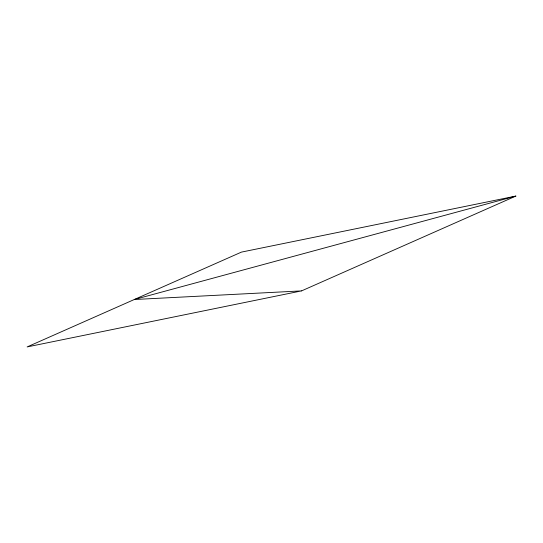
<?xml version="1.0" encoding="UTF-8"?>
<svg xmlns="http://www.w3.org/2000/svg" width="543" height="543" viewBox="0 0 543 543"><rect width="100%" height="100%" fill="white"/><g stroke="black" fill="none" stroke-linecap="round" stroke-linejoin="round"><path stroke-width="0.81" d="M301.562 290.892L515.85 196.077L241.438 252.108L27.15 346.923L301.562 290.892L134.291 299.519L515.85 196.077"/></g></svg>
